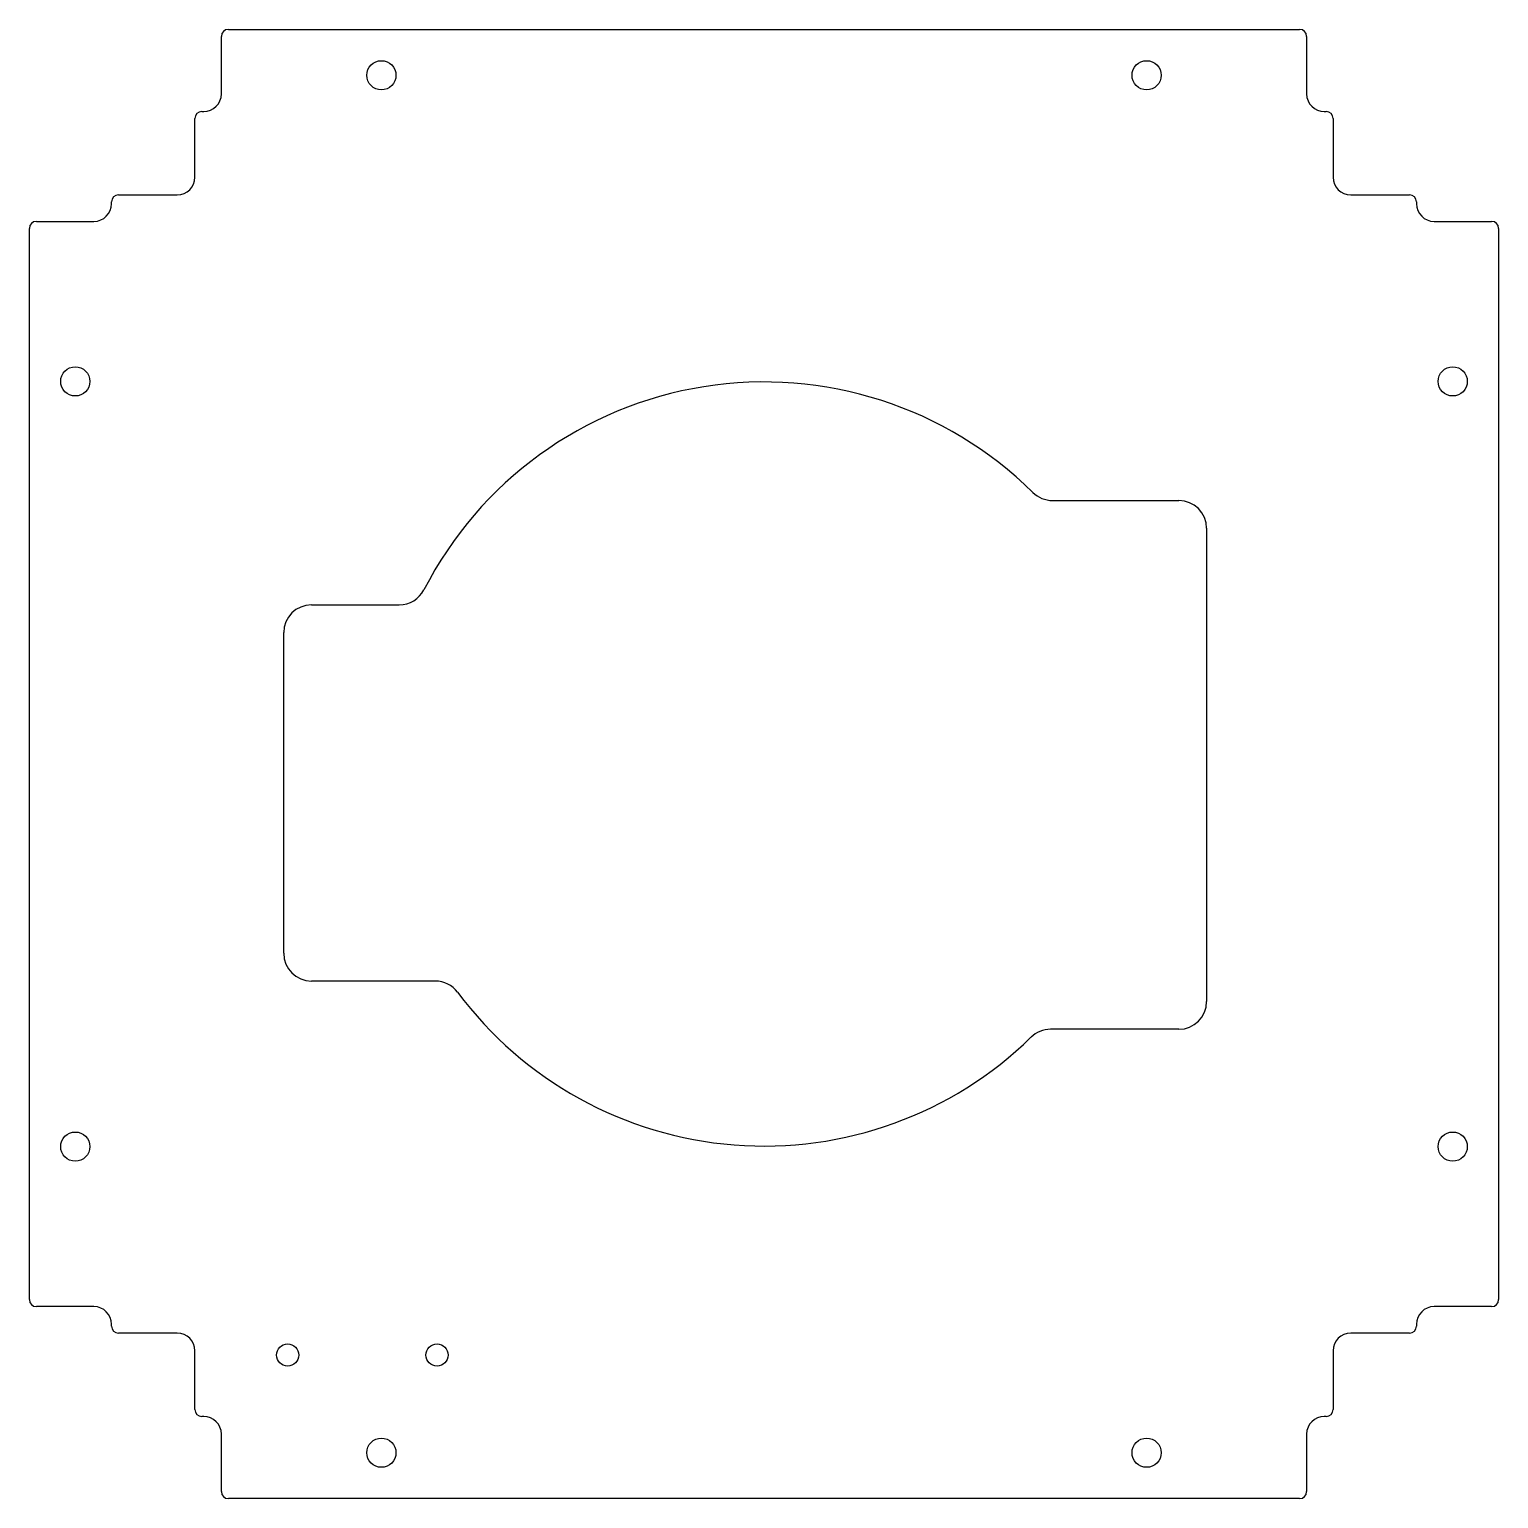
# Model space of a CAD drawing. Extents: x -53 to 53, y -53 to 53.
import ezdxf

# ---------------------------------------------------------------- set-up
doc = ezdxf.new("R2010")
doc.units = 0
doc.layers.add('MODELSKETCH_VISIBLE', color=7, linetype='CONTINUOUS')

msp = doc.modelspace()

# ---------------------------------------------------------------- linework, layer by layer
at = {"layer": 'MODELSKETCH_VISIBLE'}
for p, q in [((-39, 48.17), (-39, 52.3)), ((-38.5, 52.8), (38.5, 52.8)), ((39, 52.3), (39, 48.17)), ((-40.4, 46.9), (-40.27, 46.9)), ((40.27, 46.9), (40.4, 46.9)), ((-40.9, 42.17), (-40.9, 46.4)), ((40.9, 46.4), (40.9, 42.17)), ((-46.9, 40.27), (-46.9, 40.4)), ((-46.4, 40.9), (-42.17, 40.9)), ((42.17, 40.9), (46.4, 40.9)), ((46.9, 40.4), (46.9, 40.27)), ((-52.8, -38.5), (-52.8, 38.5)), ((-52.3, 39), (-48.17, 39)), ((48.17, 39), (52.3, 39)), ((52.8, 38.5), (52.8, -38.5)), ((20.73, 18.94), (29.81, 18.94)), ((31.81, 16.94), (31.81, -17.07)), ((-32.52, 11.44), (-26.22, 11.44)), ((-34.52, -13.6), (-34.52, 9.44)), ((-23.63, -15.6), (-32.52, -15.6)), ((29.81, -19.07), (20.59, -19.07)), ((-48.17, -39), (-52.3, -39)), ((52.3, -39), (48.17, -39)), ((-46.9, -40.4), (-46.9, -40.27)), ((-42.17, -40.9), (-46.4, -40.9)), ((46.4, -40.9), (42.17, -40.9)), ((46.9, -40.27), (46.9, -40.4)), ((-40.9, -46.4), (-40.9, -42.17)), ((40.9, -42.17), (40.9, -46.4)), ((-40.27, -46.9), (-40.4, -46.9)), ((40.4, -46.9), (40.27, -46.9)), ((-39, -52.3), (-39, -48.17)), ((39, -48.17), (39, -52.3)), ((38.5, -52.8), (-38.5, -52.8))]:
    msp.add_line(p, q, dxfattribs=at)
for centre, radius in [((-27.5, 49.5), 1.05), ((27.5, 49.5), 1.05), ((-49.5, 27.5), 1.05), ((49.5, 27.5), 1.05), ((-49.5, -27.5), 1.05), ((49.5, -27.5), 1.05), ((-34.24, -42.48), 0.8), ((-23.5, -42.48), 0.8), ((-27.5, -49.5), 1.05), ((27.5, -49.5), 1.05)]:
    msp.add_circle(centre, radius, dxfattribs=at)
for centre, radius, start, end in [((-38.5, 52.3), 0.5, 90, 180), ((38.5, 52.3), 0.5, 0, 90), ((-40.27, 48.17), 1.27, 270, 0), ((40.27, 48.17), 1.27, 180, 270), ((-40.4, 46.4), 0.5, 90, 180), ((40.4, 46.4), 0.5, 0, 90), ((-42.17, 42.17), 1.27, 270, 0), ((42.17, 42.17), 1.27, 180, 270), ((-48.17, 40.27), 1.27, 270, 0), ((-46.4, 40.4), 0.5, 90, 180), ((46.4, 40.4), 0.5, 0, 90), ((48.17, 40.27), 1.27, 180, 270), ((-52.3, 38.5), 0.5, 90, 180), ((52.3, 38.5), 0.5, 0, 90), ((0, 0), 27.46, 45.2881, 152.8655), ((20.73, 20.94), 2, 225.2881, 270), ((29.81, 16.94), 2, 0, 90), ((-26.22, 13.44), 2, 270, 332.8655), ((-32.52, 9.44), 2, 90, 180), ((-32.52, -13.6), 2, 180, 270), ((-23.63, -17.6), 2, 36.6895, 90), ((0, 0), 27.46, 216.6895, 314.3341), ((29.81, -17.07), 2, 270, 0), ((20.59, -21.07), 2, 90, 134.3341), ((-52.3, -38.5), 0.5, 180, 270), ((-48.17, -40.27), 1.27, 0, 90), ((48.17, -40.27), 1.27, 90, 180), ((52.3, -38.5), 0.5, 270, 0), ((-46.4, -40.4), 0.5, 180, 270), ((-42.17, -42.17), 1.27, 0, 90), ((42.17, -42.17), 1.27, 90, 180), ((46.4, -40.4), 0.5, 270, 0), ((-40.4, -46.4), 0.5, 180, 270), ((40.4, -46.4), 0.5, 270, 0), ((-40.27, -48.17), 1.27, 0, 90), ((40.27, -48.17), 1.27, 90, 180), ((-38.5, -52.3), 0.5, 180, 270), ((38.5, -52.3), 0.5, 270, 0)]:
    msp.add_arc(centre, radius, start, end, dxfattribs=at)

doc.saveas('drawing.dxf')
